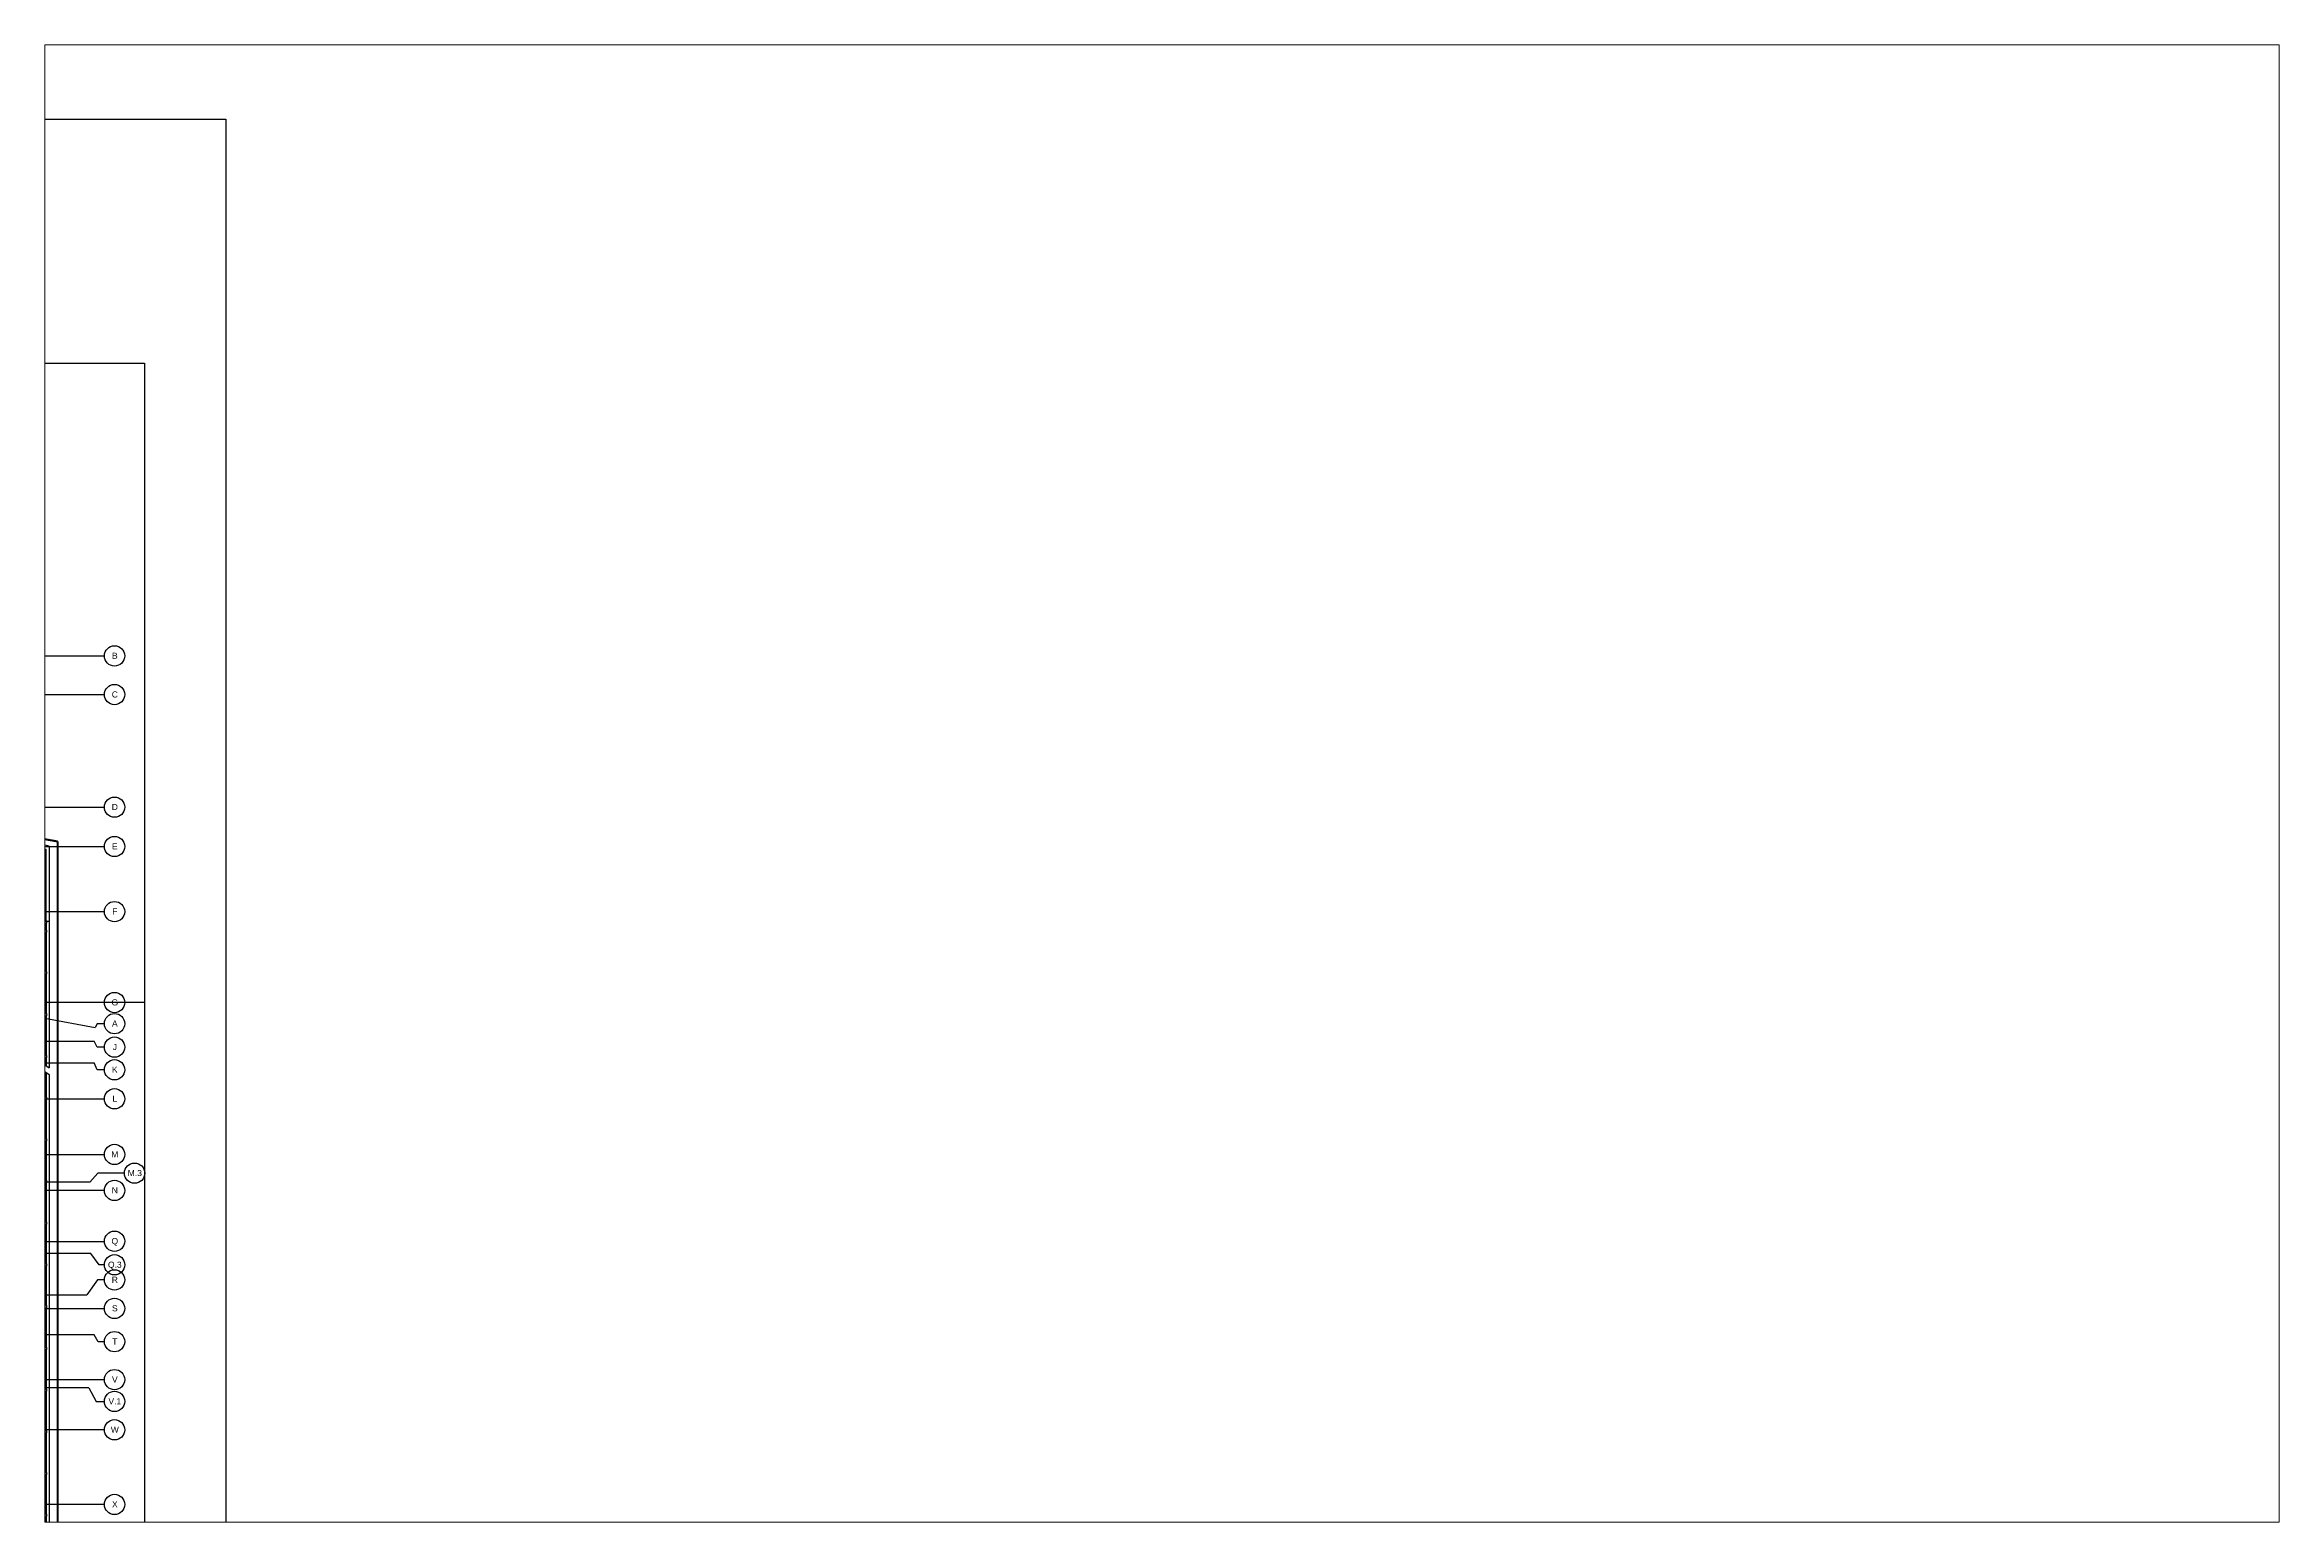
# Paper-space layout 'Layout1' of a CAD drawing. Header units: inches. Extents: x 0.6 to 34.9, y -0.2 to 22.5.
# The model-space entities are those that its viewports show. They can reach past a viewport. Long polylines and large blocks are cut down to what shows.
import ezdxf
from ezdxf.enums import TextEntityAlignment as Align

# ---------------------------------------------------------------- set-up
doc = ezdxf.new("R2010")
doc.units = ezdxf.units.IN
doc.header["$LTSCALE"] = 48
doc.header["$MEASUREMENT"] = 0
for name, pattern in [('CENTER2', [1.125, 0.75, -0.125, 0.125, -0.125]), ('DASHDOT2', [0.5, 0.25, -0.125, 0, -0.125]), ('HIDDEN', [0.375, 0.25, -0.125]), ('HIDDEN2', [0.1875, 0.125, -0.0625]), ('PHANTOM2', [1.25, 0.625, -0.125, 0.125, -0.125, 0.125, -0.125])]:
    doc.linetypes.add(name, pattern=pattern)
doc.layers.add('A-ANNO-NPLT', color=151, linetype='Continuous', plot=False)
for name, color, linetype in [('A-Flor-Hral', 6, 'Continuous'), ('A-Flor-Strs', 8, 'Continuous'), ('A-Grid(3-32)', 8, 'CENTER2'), ('A-Site-Element', 2, 'Continuous'), ('A-Site-low walls', 1, 'Continuous'), ('A-Site-Parking', 6, 'Continuous'), ('A-Site-Pave', 8, 'Continuous'), ('A-Site-Property', 3, 'PHANTOM2'), ('S-Foundation', 3, 'Continuous'), ('S-Grid-Iden', 2, 'Continuous'), ('S-Site-Curb', 4, 'Continuous')]:
    doc.layers.add(name, color=color, linetype=linetype)
doc.layers.add('G-Anno-View', color=161, linetype='Continuous', lineweight=18, plot=False)
doc.layers.add('Zoning Envelope', color=7, linetype='DASHDOT2', true_color=0xaa0061)
doc.styles.get("Standard").update_dxf_attribs({"font": 'arial.ttf'})
doc.linetypes.add('FENCELINE1', pattern='A,0.25,-0.1,[133,ltypeshp.shx,S=0.1,R=0,X=-0.1,Y=0],-0.1,1', length=1.45)
doc.linetypes.add('FENCELINE2', pattern='A,0.25,-0.1,[132,ltypeshp.shx,S=0.1,R=0,X=-0.1,Y=0],-0.1,1', length=1.45)

# ---------------------------------------------------------------- blocks, each defined once
blk = doc.blocks.new('GARAGE FLOOR SLOPE')
at = {"layer": 'A-Site-Pave'}
blk.add_line((3599.8, 1817.8), (3775.5, 1679.3), dxfattribs=at)
blk = doc.blocks.new('Column Bubble')
blk.add_circle((-0.004, -0.002), 0.156)
blk.add_attdef('XX', text='', height=0.0938).set_placement((0, 0), align=Align.MIDDLE_CENTER)
blk = doc.blocks.new('LOWER LEVEL - STRUCTURAL GRID')
at = {"layer": 'A-Grid(3-32)'}
for p, q in [((-3895.5, -7709.5), (-160.2, -8405.7)), ((-3895.5, -7857.8), (-146.8, -7857.8)), ((-3895.5, -7914.8), (-146.8, -7914.8)), ((-3895.5, -8080.8), (-146.8, -8080.8)), ((-3895.5, -8138.8), (-146.8, -8138.8)), ((-146.8, -8234.8), (-3895.5, -8234.8)), ((-146.8, -8368.8), (-3895.5, -8368.8)), ((-3880.6, -8425.8), (-161.6, -8425.8)), ((-3880.6, -8457.8), (-161.6, -8457.8)), ((-3895.5, -8510.8), (-146.8, -8510.8)), ((-3895.5, -8592.7), (-146.8, -8592.7)), ((-146.8, -8645.7), (-3895.5, -8645.7)), ((-168, -8633.7), (-3874.3, -8633.7)), ((-3895.5, -8720.8), (-146.8, -8720.8)), ((-166.6, -8738.8), (-3875.7, -8738.8)), ((-3895.5, -8819.7), (-146.8, -8819.7)), ((-3869.7, -8799.7), (-172.6, -8799.7)), ((-161.6, -8858.8), (-3880.7, -8858.8)), ((-146.8, -8924.8), (-3895.5, -8924.8)), ((-169.6, -8936.8), (-159, -8956.8)), ((-159, -8956.8), (-146.8, -8956.8)), ((-146.8, -8998.8), (-3895.5, -8998.8)), ((-146.8, -9108.7), (-3895.5, -9108.7))]:
    blk.add_line(p, q, dxfattribs=at)
for points in [[(-146.8, -8399.9), (-157.3, -8399.9), (-160.2, -8405.7)], [(-146.8, -8434.6), (-157.3, -8434.6), (-161.6, -8425.8)], [(-146.8, -8468), (-157.3, -8468), (-161.6, -8457.8)], [(-117.3, -8620.4), (-156.4, -8620.4), (-168, -8633.7)], [(-146.8, -8755.4), (-154.4, -8755.4), (-166.6, -8738.8)], [(-146.8, -8777.7), (-156.8, -8777.7), (-172.6, -8799.7)], [(-146.8, -8868.8), (-155.9, -8868.8), (-161.6, -8858.8)], [(-169.6, -8936.8), (-3872.6, -8936.8), (-3883.2, -8956.8), (-3895.5, -8956.8)]]:
    blk.add_lwpolyline(points, dxfattribs=at)
at = {"layer": 'S-Grid-Iden', "xscale": 96, "yscale": 96, "zscale": 96}
for p, values in [((-131.3, -7857.5), {'XX': 'B'}), ((-131.3, -7914.5), {'XX': 'C'}), ((-131.3, -8080.5), {'XX': 'D'}), ((-131.3, -8138.5), {'XX': 'E'}), ((-131.3, -8234.5), {'XX': 'F'}), ((-131.3, -8368.5), {'XX': 'G'}), ((-131.3, -8399.7), {'XX': 'A'}), ((-131.3, -8434.3), {'XX': 'J'}), ((-131.3, -8467.7), {'XX': 'K'}), ((-131.3, -8510.5), {'XX': 'L'}), ((-131.3, -8592.5), {'XX': 'M'}), ((-131.3, -8645.5), {'XX': 'N'}), ((-101.8, -8620.1), {'XX': 'M.3'}), ((-131.3, -8720.5), {'XX': 'Q'}), ((-131.3, -8755.2), {'XX': 'Q.3'}), ((-131.3, -8777.5), {'XX': 'R'}), ((-131.3, -8819.5), {'XX': 'S'}), ((-131.3, -8868.5), {'XX': 'T'}), ((-131.3, -8924.5), {'XX': 'V'}), ((-131.3, -8956.6), {'XX': 'V.1'}), ((-131.3, -8998.5), {'XX': 'W'}), ((-131.3, -9108.5), {'XX': 'X'}), ((-131.3, -9152.5), {'XX': 'Y'})]:
    blk.add_blockref('Column Bubble', p, dxfattribs=at).add_auto_attribs(values)
blk = doc.blocks.new('LOWER LEVEL - CORE & SHELL')
at = {"layer": 'A-Flor-Hral'}
for p, q in [((-233.8, -8251.8), (-233.8, -8262.1)), ((-233.8, -8265.1), (-233.8, -8323.6)), ((-232.3, -8251.8), (-232.3, -8262.1)), ((-232.3, -8265.1), (-232.3, -8323.6)), ((-233.8, -8326.6), (-233.8, -8385.1)), ((-232.3, -8326.6), (-232.3, -8385.1)), ((-243, -8365.1), (-240, -8365.1)), ((-243, -8454.7), (-243, -8365.1)), ((-241.5, -8366.6), (-240, -8366.6)), ((-241.5, -8455.8), (-241.5, -8366.6)), ((-233.8, -8388.1), (-233.8, -8446.6)), ((-232.3, -8388.1), (-232.3, -8446.6)), ((-233.8, -8449.6), (-233.8, -8461.1)), ((-232.3, -8449.6), (-232.3, -8462.2))]:
    blk.add_line(p, q, dxfattribs=at)
for points in [[(-234.5, -8251.8), (-231.5, -8251.8), (-231.5, -8248.8), (-234.5, -8248.8)], [(-234.5, -8265.1), (-231.5, -8265.1), (-231.5, -8262.1), (-234.5, -8262.1)], [(-234.5, -8326.6), (-231.5, -8326.6), (-231.5, -8323.6), (-234.5, -8323.6)], [(-234.5, -8326.6), (-231.5, -8326.6), (-231.5, -8323.6), (-234.5, -8323.6)], [(-234.5, -8388.1), (-231.5, -8388.1), (-231.5, -8385.1), (-234.5, -8385.1)], [(-234.5, -8449.6), (-231.5, -8449.6), (-231.5, -8446.6), (-234.5, -8446.6)]]:
    blk.add_lwpolyline(points, close=True, dxfattribs=at)
for points in [[(-300, -8417), (-268.6, -8437.6), (-263.1, -8434.8), (-263.8, -8446.6), (-256.8, -8445.2), (-228, -8465.1)], [(-300, -8426.6), (-272.2, -8444.8), (-266.7, -8442.1), (-267.4, -8453.8), (-260.4, -8452.4), (-228, -8474.9)]]:
    blk.add_lwpolyline(points, dxfattribs=at)
at = {"layer": 'A-Flor-Strs'}
for p, q in [((-300, -8388.1), (-240, -8388.1)), ((-300, -8399.1), (-240, -8399.1)), ((-300, -8410.1), (-240, -8410.1)), ((-293.7, -8421.1), (-240, -8421.1)), ((-276.9, -8432.1), (-240, -8432.1)), ((-263.6, -8443.1), (-240, -8443.1)), ((-243.9, -8454.1), (-240, -8454.1))]:
    blk.add_line(p, q, dxfattribs=at)
at = {"layer": 'A-Flor-Strs', "linetype": 'HIDDEN2'}
for p, q in [((-300, -8465.1), (-242, -8465.1)), ((-243, -8625.1), (-243, -8464.5)), ((-241.5, -8623.6), (-241.5, -8465.5)), ((-300, -8476.1), (-242, -8476.1)), ((-300, -8487.1), (-242, -8487.1)), ((-233.8, -8470.9), (-233.8, -8508.1)), ((-232.3, -8471.9), (-232.3, -8508.1)), ((-233.8, -8511.1), (-233.8, -8569.6)), ((-232.3, -8511.1), (-232.3, -8569.6)), ((-300, -8547.1), (-240, -8547.1)), ((-300, -8558.1), (-240, -8558.1)), ((-300, -8569.1), (-240, -8569.1)), ((-300, -8580.1), (-240, -8580.1)), ((-300, -8591.1), (-240, -8591.1)), ((-233.8, -8572.6), (-233.8, -8631.1)), ((-232.3, -8572.6), (-232.3, -8631.1)), ((-300, -8602.1), (-240, -8602.1)), ((-300, -8613.1), (-240, -8613.1)), ((-243, -8625.1), (-240, -8625.1)), ((-241.5, -8623.6), (-240, -8623.6)), ((-233.8, -8634.1), (-233.8, -8692.6)), ((-232.3, -8634.1), (-232.3, -8692.6)), ((-233.8, -8695.6), (-233.8, -8754.1)), ((-232.3, -8695.6), (-232.3, -8754.1)), ((-233.8, -8757.1), (-233.8, -8815.6)), ((-232.3, -8757.1), (-232.3, -8815.6)), ((-233.8, -8818.6), (-233.8, -8877.1)), ((-232.3, -8818.6), (-232.3, -8877.1)), ((-233.8, -8880.1), (-233.8, -8938.6)), ((-232.3, -8880.1), (-232.3, -8938.6)), ((-233.8, -8941.6), (-233.8, -9000.1)), ((-232.3, -8941.6), (-232.3, -9000.1)), ((-233.8, -9003.1), (-233.8, -9061.6)), ((-232.3, -9003.1), (-232.3, -9061.6)), ((-233.8, -9064.6), (-233.8, -9123.1)), ((-232.3, -9064.6), (-232.3, -9123.1)), ((-233.8, -9126.1), (-233.8, -9184.6)), ((-232.3, -9126.1), (-232.3, -9184.6))]:
    blk.add_line(p, q, dxfattribs=at)
for points in [[(-300, -9212.8), (-240, -9212.8), (-240, -8466.5)], [(-228, -8474.9), (-228, -9224.8), (-228, -9224.8)]]:
    blk.add_lwpolyline(points, dxfattribs=at)
for points in [[(-234.5, -8511.1), (-231.5, -8511.1), (-231.5, -8508.1), (-234.5, -8508.1)], [(-234.5, -8572.6), (-231.5, -8572.6), (-231.5, -8569.6), (-234.5, -8569.6)], [(-234.5, -8634.1), (-231.5, -8634.1), (-231.5, -8631.1), (-234.5, -8631.1)], [(-234.5, -8695.6), (-231.5, -8695.6), (-231.5, -8692.6), (-234.5, -8692.6)], [(-234.5, -8757.1), (-231.5, -8757.1), (-231.5, -8754.1), (-234.5, -8754.1)], [(-234.5, -8818.6), (-231.5, -8818.6), (-231.5, -8815.6), (-234.5, -8815.6)], [(-234.5, -8880.1), (-231.5, -8880.1), (-231.5, -8877.1), (-234.5, -8877.1)], [(-234.5, -8941.6), (-231.5, -8941.6), (-231.5, -8938.6), (-234.5, -8938.6)], [(-234.5, -9003.1), (-231.5, -9003.1), (-231.5, -9000.1), (-234.5, -9000.1)], [(-234.5, -9064.6), (-231.5, -9064.6), (-231.5, -9061.6), (-234.5, -9061.6)], [(-234.5, -9126.1), (-231.5, -9126.1), (-231.5, -9123.1), (-234.5, -9123.1)]]:
    blk.add_lwpolyline(points, close=True, dxfattribs=at)
at = {"layer": 'A-Site-low walls'}
for p, q in [((-238, -8146.4), (-493.4, -8098.8)), ((-228, -8138), (-491.5, -8088.9)), ((-238, -8146.4), (-238, -8248.8)), ((-228, -8138), (-228, -8248.8))]:
    blk.add_line(p, q, dxfattribs=at)
at = {"layer": 'S-Foundation'}
blk.add_lwpolyline([(-240, -8456.8), (-240, -8260.8), (-240, -8260.8), (-240, -8248.8), (-228, -8248.8), (-228, -8465.1)], dxfattribs=at)
at = {"layer": 'S-Site-Curb'}
blk.add_line((-530.2, -8198), (-240, -8252.1), dxfattribs=at)

msp = doc.modelspace()

# ---------------------------------------------------------------- hatches: boundary and pattern name
at = {"layer": 'A-Site-Parking'}
h = msp.add_hatch(dxfattribs=at)
h.set_pattern_fill('ANSI31', color=256, scale=100, style=0)
h.set_pattern_definition([(45, (-3700, -844.257), (-8.838835, 8.838835), [])])
h.paths.add_polyline_path([(0, 959.7), (-12.5, 962), (-12.5, 854), (-10.8, 853.6), (-12, 847.7), (-12.5, 847.5), (-12.5, 842.7, 0.000224), (0, 840.5)])
h.paths.add_polyline_path([(75.5, 937), (75.5, 945.6), (51.1, 950.2), (46.1, 923.6, -0.341999), (16.8, 956.6), (0, 959.7), (0, 840.5, 0.00055), (30.7, 835), (75.5, 835)])
h.paths.add_polyline_path([(51.1, 950.2), (16.8, 956.6, 0.341999), (46.1, 923.6)], flags=17)
h.paths.add_polyline_path([(0, 840.5), (0, 837.9), (15.5, 835), (30.7, 835, -0.00055)])
h.paths.add_polyline_path([(0, 840.5, -0.000224), (-12.5, 842.7), (-12.5, 840.2), (0, 837.9)])

# ---------------------------------------------------------------- linework, layer by layer
at = {"layer": 'A-ANNO-NPLT'}
for points in [[(-3700, -844.3), (-3700, 2131.7), (348, 2131.7), (348, -844.3)], [(-3580, -484.3), (-3580, 1771.7), (228, 1771.7), (228, -484.3)]]:
    msp.add_lwpolyline(points, close=True, dxfattribs=at)
at = {"layer": 'A-Site-Element', "linetype": 'FENCELINE2'}
msp.add_lwpolyline([(76.5, 954.6), (-204.2, 1006.9), (-186.5, 1101.6)], dxfattribs=at)
at = {"layer": 'A-Site-Element', "linetype": 'FENCELINE1', "ltscale": 0.5}
msp.add_lwpolyline([(-176.9, 1103.9), (82.5, 1055.2), (82.5, 949)], dxfattribs=at)
at = {"layer": 'A-Site-Parking'}
msp.add_line((15.5, 835), (75.5, 835), dxfattribs=at)
at = {"layer": 'A-Site-Property', "const_width": 3}
msp.add_lwpolyline([(-2840, -35, 0.000391), (-2984, -35.1, 0.00127), (-3452, -37), (-3452, 827.7), (-3452, 1727.7), (-48.2, 1093.3, 0.002707), (100, 1066.5), (100, -35), (-2840, -35)], format="xyb", dxfattribs=at)
at = {"layer": 'Zoning Envelope'}
msp.add_lwpolyline([(228, 829), (-2840, 829, 0.000426), (-2973.4, 828.9, 0.001551), (-3580, 826.1, 0.001255)], format="xyb", dxfattribs=at)

# ---------------------------------------------------------------- block references
for name, p in [('LOWER LEVEL - STRUCTURAL GRID', (315.5, 9197.8)), ('GARAGE FLOOR SLOPE', (-3700, -844.3))]:
    msp.add_blockref(name, p)
at = {"linetype": 'HIDDEN'}
msp.add_blockref('LOWER LEVEL - CORE & SHELL', (315.5, 9197.8), dxfattribs=at)

psp = doc.layouts.get("Layout1")

# ---------------------------------------------------------------- viewports
at = {"layer": 'G-Anno-View'}
psp.add_viewport(center=(17.775, 11.175), size=(34.317, 22.69285), view_center_point=(1728, 1152), view_height=2178.51355, dxfattribs=at)

doc.saveas('drawing.dxf')
